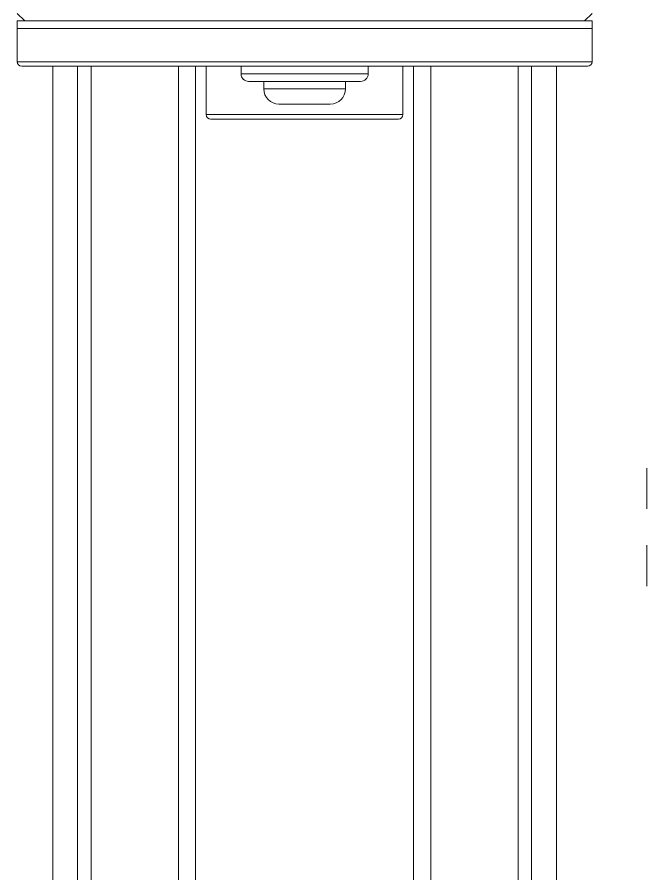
# Model space of a CAD drawing. Header units: millimetres. Extents: x -331 to 5585, y -2655 to 1513.
# Drawn here: x 431.1 to 472.7, y 1161.2 to 1217.9 of the extents above; entities that cross this region are included whole.
import ezdxf

# ---------------------------------------------------------------- set-up
doc = ezdxf.new("R2010")
doc.units = ezdxf.units.MM

msp = doc.modelspace()

# ---------------------------------------------------------------- linework, layer by layer
at = {"color": 7, "linetype": 'Continuous', "lineweight": 15}
for p, q in [((431.057, 1218.135), (431.557, 1217.635)), ((468.557, 1217.635), (469.057, 1218.135)), ((431.057, 1217.635), (431.057, 1217.135)), ((431.057, 1217.635), (454.941, 1217.635)), ((454.941, 1217.635), (469.057, 1217.635)), ((469.057, 1217.135), (469.057, 1217.635)), ((431.057, 1217.135), (431.057, 1214.935)), ((469.057, 1217.135), (431.057, 1217.135)), ((431.057, 1217.135), (454.941, 1217.135)), ((454.941, 1217.135), (469.057, 1217.135)), ((469.057, 1214.935), (469.057, 1217.135)), ((468.757, 1214.635), (431.357, 1214.635)), ((433.413, 1214.635), (433.413, 1139.635)), ((435.057, 1214.635), (435.057, 1139.635)), ((435.951, 1214.635), (435.951, 1139.635)), ((443.557, 1214.635), (443.557, 1211.435)), ((445.857, 1214.635), (445.857, 1214.135)), ((454.257, 1214.135), (454.257, 1214.635)), ((456.557, 1211.435), (456.557, 1214.635)), ((464.164, 1139.635), (464.164, 1214.635)), ((465.057, 1139.635), (465.057, 1214.635)), ((466.702, 1139.635), (466.702, 1214.635)), ((453.757, 1213.635), (446.357, 1213.635)), ((447.357, 1213.635), (447.357, 1213.135)), ((452.757, 1213.135), (452.757, 1213.635)), ((448.357, 1212.135), (451.757, 1212.135)), ((456.257, 1211.135), (443.857, 1211.135)), ((472.677, 1188.043), (472.677, 1185.355)), ((472.677, 1182.946), (472.677, 1180.253))]:
    msp.add_line(p, q, dxfattribs=at)
at = {"color": 8, "linetype": 'Continuous', "lineweight": 15}
for p, q in [((431.057, 1214.935), (469.057, 1214.935)), ((441.721, 1214.635), (441.721, 1139.635)), ((442.85, 1214.635), (442.85, 1139.635)), ((457.265, 1214.635), (457.265, 1139.635)), ((458.394, 1214.635), (458.394, 1139.635)), ((445.857, 1214.135), (454.257, 1214.135)), ((447.357, 1213.135), (452.757, 1213.135)), ((443.557, 1211.435), (456.557, 1211.435))]:
    msp.add_line(p, q, dxfattribs=at)
at = {"color": 7, "linetype": 'Continuous', "lineweight": 15}
for centre, radius, start, end in [((431.357, 1214.935), 0.3, 180, 270), ((468.757, 1214.935), 0.3, 270, 0), ((446.357, 1214.135), 0.5, 180, 270), ((453.757, 1214.135), 0.5, 270, 0), ((448.357, 1213.135), 1, 180, 270), ((451.757, 1213.135), 1, 270, 0), ((443.857, 1211.435), 0.3, 180, 270), ((456.257, 1211.435), 0.3, 270, 0)]:
    msp.add_arc(centre, radius, start, end, dxfattribs=at)

doc.saveas('drawing.dxf')
